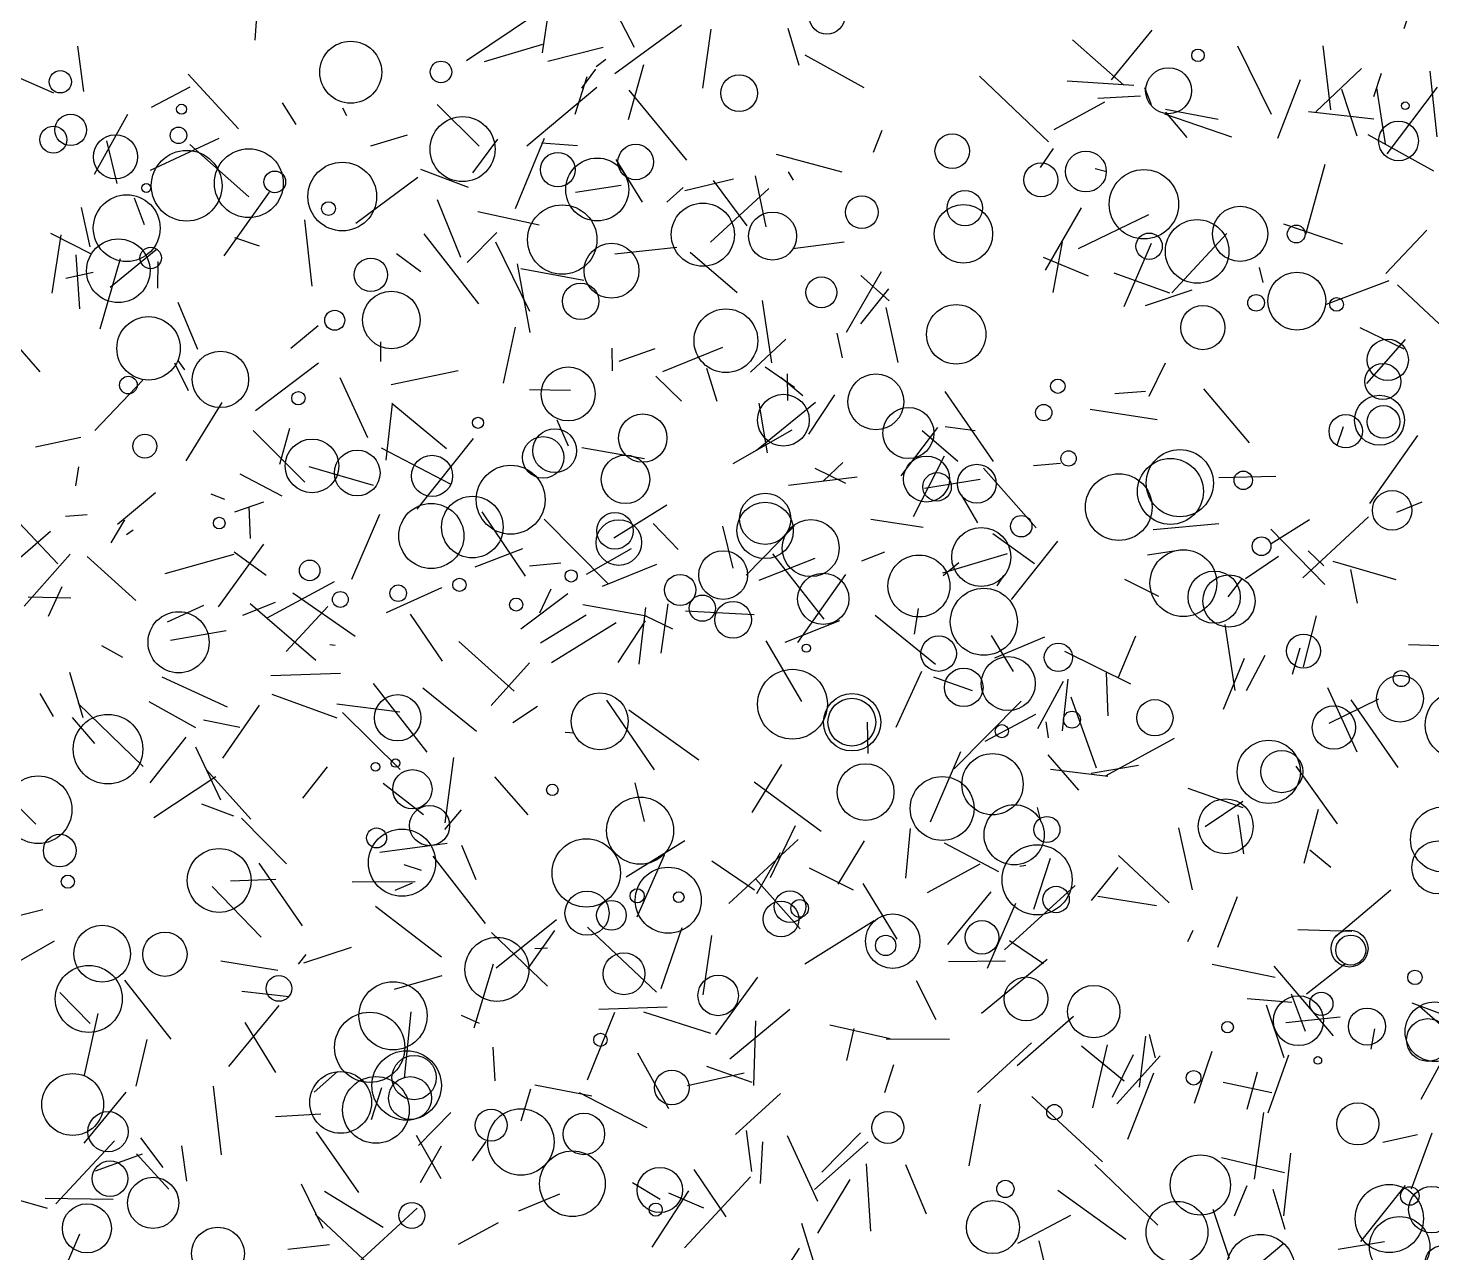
# Model space of a CAD drawing. Header units: millimetres. Extents: x -15 to 2017, y -16 to 2019.
# Drawn here: x 578.4 to 974.7, y 1297.8 to 1643.4 of the extents above; entities that cross this region are included whole.
import ezdxf

# ---------------------------------------------------------------- set-up
doc = ezdxf.new("R2010")
doc.units = ezdxf.units.MM

msp = doc.modelspace()

# ---------------------------------------------------------------- linework, layer by layer
at = {"color": 25}
for p, q in [((966.86, 1643.3), (973.35, 1662.72)), ((867.82, 1568.75), (870.45, 1583.07)), ((946.16, 1406.58), (940.22, 1411.4)), ((684.48, 1407.39), (689.32, 1405.8)), ((709.7, 1379.28), (704.24, 1361.25)), ((878.94, 1338.73), (883.07, 1356.52)), ((665.75, 1348.98), (659.1, 1343.15)), ((592.87, 1303.06), (585.68, 1286.35))]:
    msp.add_line(p, q, dxfattribs=at)
at = {"color": 185}
msp.add_line((643.76, 1659.12), (642.44, 1639.97), dxfattribs=at)
at = {"color": 29}
for p, q in [((749.57, 1637.94), (740.78, 1654.93)), ((951.81, 1453.82), (965.03, 1434.73))]:
    msp.add_line(p, q, dxfattribs=at)
at = {"color": 136}
msp.add_line((721.63, 1647.19), (702.15, 1634.17), dxfattribs=at)
at = {"color": 235}
for p, q in [((723.64, 1636.41), (725.43, 1648.46)), ((695.33, 1464.8), (686.34, 1478.06)), ((948.82, 1364.31), (933.44, 1362.75))]:
    msp.add_line(p, q, dxfattribs=at)
at = {"color": 57}
msp.add_line((762.83, 1644.24), (744.06, 1630.5), dxfattribs=at)
at = {"color": 124}
for p, q in [((771.15, 1643.07), (768.76, 1626.41)), ((969.05, 1368.33), (988.05, 1361.22))]:
    msp.add_line(p, q, dxfattribs=at)
at = {"color": 72}
for p, q in [((796.09, 1632.85), (792.99, 1643.32)), ((587.89, 1485.72), (584.08, 1477.4))]:
    msp.add_line(p, q, dxfattribs=at)
at = {"color": 126}
for p, q in [((895.61, 1642.85), (884.12, 1628.79)), ((686.47, 1365.8), (684.57, 1347.08))]:
    msp.add_line(p, q, dxfattribs=at)
at = {"color": 92}
for p, q in [((592.29, 1638.34), (594, 1625.49)), ((831.43, 1513.61), (847.13, 1516.15)), ((726.98, 1388.77), (719.34, 1377.92)), ((610.1, 1330.31), (616.42, 1321.93))]:
    msp.add_line(p, q, dxfattribs=at)
at = {"color": 73}
for p, q in [((707.27, 1633.98), (723.68, 1638.84)), ((807.41, 1476.19), (792.03, 1470.02)), ((662.82, 1434.92), (655.83, 1426.16))]:
    msp.add_line(p, q, dxfattribs=at)
at = {"color": 196}
for p, q in [((725.14, 1634.08), (740.73, 1637.98)), ((678.58, 1430.36), (690.05, 1421.5))]:
    msp.add_line(p, q, dxfattribs=at)
at = {"color": 232}
for p, q in [((887.73, 1627.26), (873.2, 1640.08)), ((597.09, 1602.2), (606.53, 1619.07)), ((619.73, 1548.94), (623.59, 1541.13))]:
    msp.add_line(p, q, dxfattribs=at)
at = {"color": 167}
for p, q in [((929.44, 1619.04), (919.88, 1638.3)), ((817.03, 1608.36), (819.46, 1614.64)), ((900.67, 1568.56), (884.96, 1574.23))]:
    msp.add_line(p, q, dxfattribs=at)
at = {"color": 203}
for p, q in [((943.91, 1638.35), (946.08, 1620.29)), ((590.81, 1448.89), (597.14, 1441.58))]:
    msp.add_line(p, q, dxfattribs=at)
at = {"color": 45}
for p, q in [((738.72, 1632.56), (741.47, 1634.65)), ((794.26, 1581.17), (808.78, 1583.09)), ((757.13, 1466.99), (759.11, 1480.91))]:
    msp.add_line(p, q, dxfattribs=at)
at = {"color": 145}
for p, q in [((752.11, 1632.99), (747.83, 1617.54)), ((666.56, 1461.33), (646.87, 1460.64))]:
    msp.add_line(p, q, dxfattribs=at)
at = {"color": 159}
for p, q in [((797.65, 1635.89), (814.3, 1626.64)), ((677.56, 1506.11), (669.71, 1487.84))]:
    msp.add_line(p, q, dxfattribs=at)
at = {"color": 144}
for p, q in [((572.33, 1630.97), (585.58, 1625.09)), ((938.67, 1407.8), (942.71, 1423.03))]:
    msp.add_line(p, q, dxfattribs=at)
at = {"color": 137}
for p, q in [((637.77, 1614.95), (623.6, 1630.42)), ((830.62, 1461.89), (823.38, 1446.04)), ((592.53, 1452.82), (610.87, 1435.09)), ((936.26, 1435.18), (947.96, 1418.9))]:
    msp.add_line(p, q, dxfattribs=at)
at = {"color": 161}
for p, q in [((732.82, 1619.11), (736.18, 1629.71)), ((725.03, 1373.06), (709.22, 1388.24))]:
    msp.add_line(p, q, dxfattribs=at)
at = {"color": 220}
for p, q in [((738.59, 1631.82), (734.62, 1626.47)), ((728.82, 1492.39), (719.92, 1491.61)), ((763.65, 1299.27), (782.36, 1319.25))]:
    msp.add_line(p, q, dxfattribs=at)
at = {"color": 38}
for p, q in [((866.43, 1611.33), (846.94, 1629.79)), ((715.96, 1592.45), (724.15, 1612.35)), ((763.33, 1598.45), (758.68, 1594.28))]:
    msp.add_line(p, q, dxfattribs=at)
at = {"color": 47}
for p, q in [((941.91, 1619.81), (954.79, 1631.97)), ((757.54, 1546.48), (774.51, 1553.37)), ((616.12, 1460.32), (634.56, 1451.87))]:
    msp.add_line(p, q, dxfattribs=at)
at = {"color": 67}
for p, q in [((958.32, 1624.14), (960.46, 1630.69)), ((808.41, 1520.84), (802.88, 1515.52)), ((793.05, 1514.41), (812.42, 1516.75)), ((800.49, 1493.74), (784.66, 1487.58)), ((750.29, 1392.62), (758.06, 1410.17)), ((849.24, 1378.13), (857.21, 1396.45)), ((635.02, 1350.42), (649.24, 1367.59)), ((594.29, 1347.97), (598.19, 1365.35)), ((846.4, 1343.06), (861.69, 1357.12))]:
    msp.add_line(p, q, dxfattribs=at)
at = {"color": 247}
for p, q in [((974.12, 1631.28), (976.07, 1612.73)), ((864.23, 1604.02), (867.85, 1609.42)), ((967.13, 1316.86), (954.56, 1301.06))]:
    msp.add_line(p, q, dxfattribs=at)
at = {"color": 186}
msp.add_line((613.22, 1621.1), (624.14, 1626.86), dxfattribs=at)
at = {"color": 100}
for p, q in [((719.17, 1610.14), (738.94, 1626.69)), ((581.82, 1546.41), (566.19, 1564.3)), ((784.29, 1375.62), (772.45, 1359.37)), ((758.78, 1367.19), (739.5, 1366.48)), ((752.09, 1365.79), (771.01, 1359.83))]:
    msp.add_line(p, q, dxfattribs=at)
at = {"color": 233}
for p, q in [((747.94, 1625.91), (764.23, 1606.15)), ((945.19, 1457.3), (953.47, 1439.19))]:
    msp.add_line(p, q, dxfattribs=at)
at = {"color": 105}
msp.add_line((871.77, 1628.49), (890.53, 1627.29), dxfattribs=at)
at = {"color": 114}
for p, q in [((893.55, 1626.65), (895.42, 1621.86)), ((771.75, 1600.41), (781.27, 1587.63)), ((596.75, 1574.46), (589.08, 1572.78)), ((938.42, 1463.13), (942.09, 1477.57))]:
    msp.add_line(p, q, dxfattribs=at)
at = {"color": 217}
for p, q in [((937.48, 1628.8), (931.1, 1612.23)), ((648.09, 1481.3), (638.92, 1477.64))]:
    msp.add_line(p, q, dxfattribs=at)
at = {"color": 115}
for p, q in [((953.64, 1612.9), (949.28, 1626.03)), ((781.1, 1489.06), (794.68, 1502.91)), ((887.9, 1487.88), (897.5, 1483.1)), ((891.83, 1435.33), (878.5, 1433.08))]:
    msp.add_line(p, q, dxfattribs=at)
at = {"color": 166}
for p, q in [((961.56, 1610.75), (959.12, 1626.52)), ((792.96, 1602.86), (794.34, 1600.52))]:
    msp.add_line(p, q, dxfattribs=at)
at = {"color": 170}
for p, q in [((962.05, 1607.91), (976.32, 1626.73)), ((958.5, 1361.06), (957.45, 1355.33))]:
    msp.add_line(p, q, dxfattribs=at)
at = {"color": 51}
msp.add_line((654.07, 1616.17), (650.21, 1622.32), dxfattribs=at)
at = {"color": 180}
for p, q in [((693.84, 1621.82), (705.69, 1610.11)), ((702.3, 1577.3), (710.7, 1585.74)), ((793.42, 1366.49), (776.5, 1352.43)), ((594.2, 1328.82), (606.09, 1343.16))]:
    msp.add_line(p, q, dxfattribs=at)
at = {"color": 230}
msp.add_line((868.06, 1614.74), (882.38, 1622.6), dxfattribs=at)
at = {"color": 113}
msp.add_line((880.43, 1623.66), (892.41, 1624.28), dxfattribs=at)
at = {"color": 87}
for p, q in [((668.37, 1618.61), (667.25, 1620.76)), ((648.36, 1403.17), (635.51, 1402.67)), ((621.65, 1328.04), (623.11, 1318.07))]:
    msp.add_line(p, q, dxfattribs=at)
at = {"color": 121}
msp.add_line((918.26, 1612.64), (899.28, 1619.07), dxfattribs=at)
at = {"color": 70}
msp.add_line((899.46, 1620.55), (914.36, 1617.68), dxfattribs=at)
at = {"color": 122}
for p, q in [((899.47, 1619.63), (905.54, 1612.49)), ((745.24, 1549.4), (755.43, 1552.98))]:
    msp.add_line(p, q, dxfattribs=at)
at = {"color": 59}
for p, q in [((939.87, 1619.83), (958.34, 1617.78)), ((887.78, 1564.8), (895.54, 1582.69)), ((761.87, 1496.3), (754.87, 1503.64)), ((934.94, 1370.92), (938.92, 1360.37))]:
    msp.add_line(p, q, dxfattribs=at)
at = {"color": 18}
for p, q in [((675.19, 1610.16), (685.54, 1613.25)), ((885.16, 1540.3), (893.86, 1541)), ((689.2, 1317.67), (695.13, 1328.05))]:
    msp.add_line(p, q, dxfattribs=at)
at = {"color": 133}
for p, q in [((956.64, 1613.36), (975.19, 1603.13)), ((710.92, 1612.1), (703.86, 1602.54)), ((929.25, 1501.99), (944.47, 1486.44)), ((847.08, 1407.54), (832.22, 1399.44))]:
    msp.add_line(p, q, dxfattribs=at)
at = {"color": 75}
for p, q in [((600.56, 1611.56), (603.4, 1599.53)), ((882.75, 1432.54), (902.02, 1443.04)), ((710.01, 1432.15), (719.48, 1421.39))]:
    msp.add_line(p, q, dxfattribs=at)
at = {"color": 244}
for p, q in [((632.27, 1612.29), (612.86, 1603.19)), ((946.71, 1492.99), (964.47, 1487.77)), ((974.68, 1331.58), (968.82, 1315.82))]:
    msp.add_line(p, q, dxfattribs=at)
at = {"color": 66}
for p, q in [((624.01, 1610.57), (640.73, 1595.81)), ((949.67, 1530.93), (947.9, 1525.63))]:
    msp.add_line(p, q, dxfattribs=at)
at = {"color": 255}
for p, q in [((723.31, 1611.02), (733.5, 1610.25)), ((949.54, 1582.45), (932.88, 1588.06)), ((771.41, 1408.41), (783.47, 1400.26))]:
    msp.add_line(p, q, dxfattribs=at)
at = {"color": 187}
for p, q in [((744.3, 1606.28), (751.78, 1594.24)), ((890.98, 1471.85), (886.17, 1460.13))]:
    msp.add_line(p, q, dxfattribs=at)
at = {"color": 221}
for p, q in [((789.57, 1607.79), (808.13, 1602.83)), ((875.67, 1592.69), (865.56, 1575.05))]:
    msp.add_line(p, q, dxfattribs=at)
at = {"color": 236}
for p, q in [((670.93, 1588.37), (688.44, 1601.37)), ((617.08, 1489.55), (636.59, 1494.98)), ((922.34, 1456.46), (927.67, 1466.47))]:
    msp.add_line(p, q, dxfattribs=at)
at = {"color": 202}
for p, q in [((689.12, 1603.6), (702.64, 1598.53)), ((636.59, 1495.65), (645.59, 1489.07)), ((866.44, 1443.17), (865.79, 1447.61)), ((865.09, 1379.41), (855.4, 1385.86))]:
    msp.add_line(p, q, dxfattribs=at)
at = {"color": 183}
for p, q in [((783.62, 1601.69), (786.64, 1587.36)), ((783.7, 1363.33), (783.22, 1345.08))]:
    msp.add_line(p, q, dxfattribs=at)
at = {"color": 212}
for p, q in [((879.66, 1603.76), (882.55, 1603.05)), ((809.45, 1557.62), (819.31, 1574.75)), ((811.51, 1361.09), (809.4, 1352.12))]:
    msp.add_line(p, q, dxfattribs=at)
at = {"color": 179}
for p, q in [((939.15, 1585.21), (944.55, 1604.98)), ((801.29, 1303.4), (810.47, 1318.57))]:
    msp.add_line(p, q, dxfattribs=at)
at = {"color": 249}
for p, q in [((732.88, 1597.08), (745.82, 1599.05)), ((862.76, 1449.69), (848.48, 1442.13)), ((866.3, 1438.38), (874.97, 1428.41))]:
    msp.add_line(p, q, dxfattribs=at)
at = {"color": 190}
msp.add_line((763.78, 1597.59), (777.51, 1600.85), dxfattribs=at)
at = {"color": 246}
msp.add_line((787.51, 1598.12), (771.07, 1583.03), dxfattribs=at)
at = {"color": 218}
msp.add_line((608.36, 1595.51), (611.16, 1587.94), dxfattribs=at)
at = {"color": 206}
for p, q in [((633.78, 1579.18), (646.52, 1597.06)), ((904.4, 1496.16), (894.4, 1494.64)), ((747.25, 1403.88), (763.76, 1414.18)), ((796.32, 1389.21), (783.88, 1403.23))]:
    msp.add_line(p, q, dxfattribs=at)
at = {"color": 68}
for p, q in [((700.55, 1578.7), (693.99, 1594.97)), ((716.48, 1576.86), (720.04, 1557.49)), ((608.97, 1325.81), (618.16, 1315.84))]:
    msp.add_line(p, q, dxfattribs=at)
at = {"color": 149}
for p, q in [((593.34, 1592.81), (595.85, 1581.66)), ((979.79, 1557.09), (965.02, 1570.93)), ((641.09, 1481.01), (659.57, 1465.01))]:
    msp.add_line(p, q, dxfattribs=at)
at = {"color": 34}
msp.add_line((656.42, 1589.34), (658.5, 1570.61), dxfattribs=at)
at = {"color": 194}
for p, q in [((705.34, 1591.63), (722.69, 1587.86)), ((888.32, 1301.63), (869.08, 1315.38)), ((699.92, 1300.29), (711.17, 1306.36))]:
    msp.add_line(p, q, dxfattribs=at)
at = {"color": 82}
for p, q in [((894.72, 1590.73), (874.82, 1581.11)), ((749.01, 1317.7), (756.85, 1312.93))]:
    msp.add_line(p, q, dxfattribs=at)
at = {"color": 252}
for p, q in [((584.7, 1585.56), (596.16, 1579.75)), ((850.91, 1521.1), (837.3, 1540.9)), ((752.55, 1476.17), (744.85, 1464.37)), ((729.97, 1444.73), (732.59, 1444.59)), ((736.29, 1389.72), (755.76, 1371.4))]:
    msp.add_line(p, q, dxfattribs=at)
at = {"color": 226}
for p, q in [((690.06, 1585.31), (705.55, 1565.58)), ((962.56, 1572.11), (944.88, 1565.37)), ((667.15, 1450.25), (683.47, 1434.21)), ((784.15, 1399.23), (790.76, 1410.78))]:
    msp.add_line(p, q, dxfattribs=at)
at = {"color": 31}
for p, q in [((916.77, 1585.41), (901.26, 1568.74)), ((743.74, 1499.55), (758.68, 1508.87)), ((705.81, 1362.53), (700.72, 1364.8)), ((659.4, 1308.77), (678.97, 1290.44)), ((868.51, 1281.66), (863.86, 1301.25))]:
    msp.add_line(p, q, dxfattribs=at)
at = {"color": 55}
msp.add_line((961.65, 1574.19), (973.22, 1586.41), dxfattribs=at)
at = {"color": 28}
for p, q in [((587.6, 1585.09), (585.05, 1568.6)), ((971.7, 1341.15), (978.46, 1353.59))]:
    msp.add_line(p, q, dxfattribs=at)
at = {"color": 52}
for p, q in [((643.69, 1581.84), (636.72, 1584.24)), ((945.7, 1447.29), (959.67, 1454.15)), ((641.26, 1420.2), (628.76, 1434.14))]:
    msp.add_line(p, q, dxfattribs=at)
at = {"color": 94}
msp.add_line((720.04, 1563.46), (710.47, 1582.96), dxfattribs=at)
at = {"color": 165}
for p, q in [((761.56, 1581.46), (744.01, 1579.62)), ((907.2, 1388.77), (905.66, 1385.54))]:
    msp.add_line(p, q, dxfattribs=at)
at = {"color": 141}
for p, q in [((591.87, 1579.38), (592.9, 1564.17)), ((865.3, 1471.56), (851.23, 1465.64))]:
    msp.add_line(p, q, dxfattribs=at)
at = {"color": 111}
for p, q in [((598.73, 1558.5), (604.48, 1578.43)), ((797.64, 1379.38), (817.23, 1391.59))]:
    msp.add_line(p, q, dxfattribs=at)
at = {"color": 242}
for p, q in [((601.6, 1570.28), (614.5, 1580.91)), ((752.96, 1477.48), (735, 1480.66)), ((696.7, 1413.33), (677.68, 1410.79))]:
    msp.add_line(p, q, dxfattribs=at)
at = {"color": 60}
for p, q in [((615.02, 1577.55), (614.88, 1569.97)), ((610.81, 1544.05), (597.25, 1529.87)), ((582.52, 1394.6), (565.7, 1390.36))]:
    msp.add_line(p, q, dxfattribs=at)
at = {"color": 237}
msp.add_line((689.23, 1574.58), (682.42, 1579.72), dxfattribs=at)
at = {"color": 128}
for p, q in [((765.32, 1580.15), (778.57, 1568.81)), ((906.94, 1569.48), (893.71, 1565.06)), ((934.74, 1325.96), (932.76, 1308.3))]:
    msp.add_line(p, q, dxfattribs=at)
at = {"color": 204}
for p, q in [((877.75, 1573.42), (865.03, 1578.65)), ((698.44, 1437.6), (696.08, 1419.17))]:
    msp.add_line(p, q, dxfattribs=at)
at = {"color": 215}
for p, q in [((735.3, 1572.21), (717.52, 1575.44)), ((786.49, 1547.84), (794.74, 1542.04)), ((829.7, 1479.59), (828.49, 1472.4)), ((681.86, 1372.2), (695.32, 1376.04)), ((695.01, 1318.71), (688.05, 1330.93))]:
    msp.add_line(p, q, dxfattribs=at)
at = {"color": 150}
for p, q in [((813.43, 1573.6), (821.43, 1566.42)), ((707.55, 1390.72), (692.74, 1409.78)), ((928.43, 1337.3), (934.33, 1353.73)), ((790.76, 1342.81), (778.05, 1331.25))]:
    msp.add_line(p, q, dxfattribs=at)
at = {"color": 148}
for p, q in [((925.96, 1575.85), (926.93, 1571.63)), ((642.54, 1535.54), (660.34, 1548.92)), ((952.08, 1388.49), (936.86, 1388.99)), ((766.33, 1321.33), (775.37, 1308.03))]:
    msp.add_line(p, q, dxfattribs=at)
at = {"color": 188}
msp.add_line((821.24, 1569.79), (813.39, 1559.99), dxfattribs=at)
at = {"color": 138}
for p, q in [((626.34, 1552.74), (620.74, 1565.93)), ((809.21, 1514.9), (800.63, 1519.16)), ((914.57, 1503.49), (896.02, 1501.84))]:
    msp.add_line(p, q, dxfattribs=at)
at = {"color": 17}
for p, q in [((785.6, 1566.52), (788.21, 1548.98)), ((956.8, 1505.51), (938.24, 1488.3)), ((861.71, 1341.9), (881.71, 1323.52))]:
    msp.add_line(p, q, dxfattribs=at)
at = {"color": 53}
for p, q in [((823.98, 1549.05), (820.67, 1564.57)), ((664.78, 1487.13), (645.8, 1476.92)), ((927.13, 1337.43), (924.54, 1318.64))]:
    msp.add_line(p, q, dxfattribs=at)
at = {"color": 58}
msp.add_line((652.6, 1553.12), (660.32, 1559.5), dxfattribs=at)
at = {"color": 140}
for p, q in [((715.88, 1559.03), (712.48, 1543.25)), ((921.66, 1465.54), (915.75, 1451.14))]:
    msp.add_line(p, q, dxfattribs=at)
at = {"color": 195}
for p, q in [((966.91, 1552.8), (954.44, 1558.83)), ((832, 1308.73), (826.22, 1322.68))]:
    msp.add_line(p, q, dxfattribs=at)
at = {"color": 132}
msp.add_line((677.83, 1554.87), (677.86, 1549.28), dxfattribs=at)
at = {"color": 151}
msp.add_line((782.31, 1546.3), (792.27, 1555.67), dxfattribs=at)
at = {"color": 6}
for p, q in [((806.74, 1557.29), (808.24, 1550.33)), ((896.92, 1395.71), (880.42, 1398.41))]:
    msp.add_line(p, q, dxfattribs=at)
at = {"color": 209}
msp.add_line((956.29, 1543.13), (967.22, 1555.53), dxfattribs=at)
at = {"color": 108}
msp.add_line((743.14, 1553.05), (743.28, 1546.72), dxfattribs=at)
at = {"color": 98}
for p, q in [((620.67, 1549.57), (622.52, 1546.99)), ((665.04, 1469.19), (663.57, 1469.42)), ((807.11, 1401.86), (814.52, 1414.05))]:
    msp.add_line(p, q, dxfattribs=at)
at = {"color": 184}
msp.add_line((699.81, 1546.71), (680.91, 1542.77), dxfattribs=at)
at = {"color": 175}
for p, q in [((769.95, 1547.47), (772.87, 1538.17)), ((774.42, 1502.86), (777.33, 1491.03)), ((682.02, 1400.14), (686.91, 1402.21))]:
    msp.add_line(p, q, dxfattribs=at)
at = {"color": 160}
for p, q in [((792.9, 1538.34), (792.8, 1545.83)), ((678.04, 1524.97), (697.52, 1514.83)), ((862.47, 1492.22), (850.76, 1500.69)), ((853.75, 1488.97), (851.87, 1486.07)), ((691.05, 1439.11), (675.94, 1458.44)), ((816.28, 1303.96), (815.1, 1322.9))]:
    msp.add_line(p, q, dxfattribs=at)
at = {"color": 251}
for p, q in [((894.9, 1539.5), (899.49, 1548.96)), ((755.56, 1545.15), (762.83, 1538.12)), ((764.53, 1345.09), (780.52, 1348.61))]:
    msp.add_line(p, q, dxfattribs=at)
at = {"color": 214}
for p, q in [((666.4, 1544.78), (674.21, 1527.89)), ((695.05, 1485.43), (679.44, 1478.44)), ((618.55, 1470.73), (634.29, 1473.42)), ((838.05, 1384.83), (850.31, 1399.7))]:
    msp.add_line(p, q, dxfattribs=at)
at = {"color": 5}
for p, q in [((790.93, 1544.87), (797.07, 1539.75)), ((578.39, 1482.9), (590.41, 1482.67)), ((662.1, 1315.21), (678.63, 1305.05)), ((716.97, 1309.71), (728.53, 1314.52)), ((670.48, 1294.06), (688.18, 1310.46))]:
    msp.add_line(p, q, dxfattribs=at)
at = {"color": 21}
for p, q in [((622.98, 1521.27), (633.17, 1537.79)), ((725.99, 1485.05), (722.76, 1478.3)), ((580.61, 1418.74), (563.28, 1436)), ((762.98, 1389.53), (757.03, 1372.35)), ((925.35, 1348.84), (922.41, 1338.23))]:
    msp.add_line(p, q, dxfattribs=at)
at = {"color": 125}
for p, q in [((719.9, 1541.38), (731.54, 1541.23)), ((930.62, 1516.89), (914.55, 1516.48)), ((917.19, 1482.92), (921.06, 1487.9))]:
    msp.add_line(p, q, dxfattribs=at)
at = {"color": 41}
for p, q in [((784.02, 1524.34), (800.69, 1537.84)), ((897.14, 1532.91), (878.2, 1535.75)), ((839.78, 1434.37), (858.72, 1453.49))]:
    msp.add_line(p, q, dxfattribs=at)
at = {"color": 176}
msp.add_line((806.08, 1539.93), (798.74, 1528.85), dxfattribs=at)
at = {"color": 120}
for p, q in [((910.23, 1541.61), (923.13, 1526.38)), ((885.71, 1339.85), (897.97, 1353.46))]:
    msp.add_line(p, q, dxfattribs=at)
at = {"color": 61}
for p, q in [((679.51, 1521.48), (681.29, 1537.36)), ((907.15, 1400.22), (903.25, 1417.75)), ((639.56, 1362.86), (648.25, 1348.74))]:
    msp.add_line(p, q, dxfattribs=at)
at = {"color": 89}
msp.add_line((681.03, 1537.58), (696.53, 1524.78), dxfattribs=at)
at = {"color": 131}
for p, q in [((784.72, 1537.57), (787.02, 1523.51)), ((715.24, 1447.45), (722.2, 1452.03))]:
    msp.add_line(p, q, dxfattribs=at)
at = {"color": 198}
for p, q in [((641.9, 1529.84), (656.47, 1515.31)), ((919.01, 1308.26), (922.5, 1316.83))]:
    msp.add_line(p, q, dxfattribs=at)
at = {"color": 171}
for p, q in [((652.14, 1530.41), (649.37, 1520.31)), ((575.49, 1493.43), (584.74, 1501.45))]:
    msp.add_line(p, q, dxfattribs=at)
at = {"color": 7}
for p, q in [((727.64, 1532.86), (730.86, 1525.5)), ((633.93, 1510.4), (630.09, 1511.89))]:
    msp.add_line(p, q, dxfattribs=at)
at = {"color": 40}
for p, q in [((794.03, 1529.99), (777.36, 1520.49)), ((608.07, 1501.72), (606.13, 1500.41))]:
    msp.add_line(p, q, dxfattribs=at)
at = {"color": 193}
for p, q in [((824.83, 1517.03), (835.26, 1530.73)), ((632.18, 1480.07), (644.94, 1497.75)), ((844.96, 1456.4), (834.05, 1460.24)), ((595.95, 1362.54), (587.36, 1371.31))]:
    msp.add_line(p, q, dxfattribs=at)
at = {"color": 191}
for p, q in [((830.79, 1529.88), (840.84, 1521.24)), ((933.11, 1320.37), (915.25, 1324.6))]:
    msp.add_line(p, q, dxfattribs=at)
at = {"color": 26}
msp.add_line((837.25, 1531.02), (845.71, 1529.81), dxfattribs=at)
at = {"color": 20}
for p, q in [((593.32, 1527.89), (580.51, 1525.15)), ((669.55, 1384.01), (656.15, 1379.52))]:
    msp.add_line(p, q, dxfattribs=at)
at = {"color": 80}
msp.add_line((703.99, 1527.62), (688.15, 1507.69), dxfattribs=at)
at = {"color": 91}
msp.add_line((957.16, 1509.26), (970.74, 1528.48), dxfattribs=at)
at = {"color": 83}
msp.add_line((734.7, 1525.04), (752.4, 1521.97), dxfattribs=at)
at = {"color": 219}
for p, q in [((828.38, 1505.58), (837.14, 1522.73)), ((755.25, 1434.1), (741.73, 1453.8)), ((815.52, 1329.19), (800.42, 1315.7))]:
    msp.add_line(p, q, dxfattribs=at)
at = {"color": 79}
for p, q in [((591.83, 1514.24), (592.74, 1519.56)), ((612.46, 1453.42), (625.63, 1446.03))]:
    msp.add_line(p, q, dxfattribs=at)
at = {"color": 173}
msp.add_line((675.87, 1514.3), (657.73, 1519.63), dxfattribs=at)
at = {"color": 2}
msp.add_line((848.13, 1519.22), (862.94, 1502.42), dxfattribs=at)
at = {"color": 245}
for p, q in [((862.23, 1520), (869.88, 1520.66)), ((717.54, 1335.04), (720.32, 1344.08))]:
    msp.add_line(p, q, dxfattribs=at)
at = {"color": 182}
msp.add_line((638.19, 1517.59), (650.03, 1511.46), dxfattribs=at)
at = {"color": 103}
for p, q in [((614.37, 1512.25), (603.67, 1503.31)), ((951.71, 1490.63), (953.64, 1481.13)), ((919.86, 1421.37), (921.52, 1410.45)), ((651.74, 1298.9), (663.44, 1300.21))]:
    msp.add_line(p, q, dxfattribs=at)
at = {"color": 63}
for p, q in [((841.84, 1511.71), (846.45, 1503.81)), ((907.63, 1340.04), (912.64, 1354.72))]:
    msp.add_line(p, q, dxfattribs=at)
at = {"color": 14}
for p, q in [((586.82, 1492.26), (571.14, 1508.77)), ((750.38, 1354.28), (759.19, 1338.54)), ((822.72, 1350.84), (820.14, 1342.94)), ((764.83, 1315.36), (754.47, 1299.45))]:
    msp.add_line(p, q, dxfattribs=at)
at = {"color": 95}
for p, q in [((595.05, 1506.05), (588.91, 1505.56)), ((804.74, 1362.17), (821.78, 1358.32))]:
    msp.add_line(p, q, dxfattribs=at)
at = {"color": 88}
msp.add_line((644.8, 1509.59), (636.63, 1506.82), dxfattribs=at)
at = {"color": 241}
for p, q in [((640.72, 1508.3), (641.12, 1499.35)), ((864.4, 1419.34), (863.39, 1423.49))]:
    msp.add_line(p, q, dxfattribs=at)
at = {"color": 164}
for p, q in [((718.84, 1488.73), (706.59, 1506.92)), ((813.4, 1331.68), (802.5, 1320.55))]:
    msp.add_line(p, q, dxfattribs=at)
at = {"color": 23}
for p, q in [((964.77, 1506.79), (971.99, 1509.69)), ((719.96, 1464.3), (709.07, 1452.27)), ((795.79, 1414.44), (776.21, 1396.39))]:
    msp.add_line(p, q, dxfattribs=at)
at = {"color": 208}
msp.add_line((601.88, 1498.13), (605.67, 1504.67), dxfattribs=at)
at = {"color": 174}
msp.add_line((724.06, 1504.84), (742.06, 1486.73), dxfattribs=at)
at = {"color": 238}
msp.add_line((816.28, 1504.81), (831.09, 1502.54), dxfattribs=at)
at = {"color": 50}
msp.add_line((929.36, 1498), (940.11, 1504.76), dxfattribs=at)
at = {"color": 37}
msp.add_line((869, 1498.62), (855.88, 1482.14), dxfattribs=at)
at = {"color": 139}
for p, q in [((590.22, 1494.96), (577.25, 1480.25)), ((678.11, 1344.37), (675.28, 1335.39))]:
    msp.add_line(p, q, dxfattribs=at)
at = {"color": 13}
for p, q in [((608.82, 1481.89), (595.1, 1494.33)), ((917.59, 1296.21), (912.91, 1310.04))]:
    msp.add_line(p, q, dxfattribs=at)
at = {"color": 86}
for p, q in [((717.99, 1496.51), (704.51, 1491.34)), ((919.69, 1398.24), (914.15, 1383.97))]:
    msp.add_line(p, q, dxfattribs=at)
at = {"color": 211}
for p, q in [((736.02, 1489.36), (748.69, 1496.58)), ((915.73, 1345.96), (929.49, 1343.03))]:
    msp.add_line(p, q, dxfattribs=at)
at = {"color": 101}
for p, q in [((803.12, 1476.65), (788.65, 1495.09)), ((854.08, 1383.31), (873.99, 1401.47)), ((721.4, 1345.22), (737.55, 1342.09))]:
    msp.add_line(p, q, dxfattribs=at)
at = {"color": 118}
for p, q in [((820.2, 1495.57), (813.67, 1492.98)), ((834.71, 1363.61), (829.21, 1374.57))]:
    msp.add_line(p, q, dxfattribs=at)
at = {"color": 243}
for p, q in [((854.81, 1495.06), (836.55, 1489.57)), ((605.15, 1465.78), (599.16, 1469.06)), ((802.27, 1416.74), (783.37, 1430.66))]:
    msp.add_line(p, q, dxfattribs=at)
at = {"color": 102}
for p, q in [((931.35, 1494.34), (922.07, 1487.99)), ((730.75, 1483.74), (717.48, 1473.76)), ((854.28, 1380.16), (838.21, 1379.97)), ((602.76, 1329.43), (586.17, 1311.67)), ((602.41, 1312.9), (583.23, 1313.14))]:
    msp.add_line(p, q, dxfattribs=at)
at = {"color": 234}
msp.add_line((944.19, 1491.64), (939.76, 1495.91), dxfattribs=at)
at = {"color": 142}
for p, q in [((740.59, 1485.93), (755.93, 1492.1)), ((769.91, 1350.53), (782.67, 1345.99)), ((610.62, 1325.64), (597.32, 1320.9))]:
    msp.add_line(p, q, dxfattribs=at)
at = {"color": 4}
msp.add_line((841.16, 1492.54), (836.68, 1488.83), dxfattribs=at)
at = {"color": 127}
msp.add_line((795.66, 1470.04), (809.28, 1489.24), dxfattribs=at)
at = {"color": 152}
msp.add_line((670.73, 1471.77), (653.15, 1483.99), dxfattribs=at)
at = {"color": 16}
msp.add_line((617.7, 1475.83), (627.99, 1480.62), dxfattribs=at)
at = {"color": 254}
msp.add_line((663.03, 1480.16), (651.24, 1467.53), dxfattribs=at)
at = {"color": 24}
for p, q in [((750.92, 1463.97), (752.8, 1479.9)), ((922.56, 1369.58), (935.19, 1368.53))]:
    msp.add_line(p, q, dxfattribs=at)
at = {"color": 10}
for p, q in [((763.97, 1478.97), (783.39, 1477.94)), ((633.32, 1437.43), (643.7, 1452.33)), ((721.41, 1383.68), (725.04, 1383.88))]:
    msp.add_line(p, q, dxfattribs=at)
at = {"color": 19}
msp.add_line((735.91, 1477.73), (723.03, 1469.86), dxfattribs=at)
at = {"color": 96}
for p, q in [((744.41, 1475.62), (726.16, 1464.3)), ((791.05, 1435.64), (782.66, 1422.1))]:
    msp.add_line(p, q, dxfattribs=at)
at = {"color": 49}
for p, q in [((760.39, 1473.84), (752.82, 1477.44)), ((769, 1370.6), (771.39, 1387.35))]:
    msp.add_line(p, q, dxfattribs=at)
at = {"color": 129}
for p, q in [((817.54, 1477.77), (834.56, 1463.91)), ((704.93, 1444.92), (689.82, 1457.16))]:
    msp.add_line(p, q, dxfattribs=at)
at = {"color": 168}
for p, q in [((919.13, 1456.46), (916.32, 1475.13)), ((700.61, 1422.8), (695.98, 1417.24))]:
    msp.add_line(p, q, dxfattribs=at)
at = {"color": 85}
for p, q in [((796.83, 1453.38), (786.71, 1470.48)), ((935.38, 1461.1), (937.52, 1468.49)), ((826.17, 1403.55), (827.53, 1417.59))]:
    msp.add_line(p, q, dxfattribs=at)
at = {"color": 224}
for p, q in [((850.31, 1471.98), (856.46, 1461.88)), ((858.41, 1406.95), (860.09, 1407.24))]:
    msp.add_line(p, q, dxfattribs=at)
at = {"color": 248}
msp.add_line((715.63, 1456.31), (700, 1470.32), dxfattribs=at)
at = {"color": 207}
for p, q in [((870.97, 1467.59), (889.59, 1458.39)), ((627.89, 1448.19), (638.19, 1446.19)), ((878.64, 1397.26), (886.15, 1406.54))]:
    msp.add_line(p, q, dxfattribs=at)
at = {"color": 197}
for p, q in [((968.13, 1469.43), (987.96, 1468.88)), ((833.17, 1419.47), (841.69, 1439.25)), ((627.3, 1424.53), (636.38, 1421.1)), ((643.51, 1407.74), (655.72, 1390.11))]:
    msp.add_line(p, q, dxfattribs=at)
at = {"color": 84}
for p, q in [((590.03, 1461.67), (593.88, 1448.92)), ((794.98, 1418.28), (787.92, 1403.6)), ((811.38, 1400.12), (799, 1406.41))]:
    msp.add_line(p, q, dxfattribs=at)
at = {"color": 172}
for p, q in [((863.46, 1445.76), (870.67, 1459.11)), ((767.77, 1436.81), (747.99, 1450.96)), ((688.61, 1328.12), (697.7, 1337.45))]:
    msp.add_line(p, q, dxfattribs=at)
at = {"color": 240}
for p, q in [((870.39, 1445.07), (872.02, 1459.68)), ((847.56, 1365.48), (866.1, 1380.65))]:
    msp.add_line(p, q, dxfattribs=at)
at = {"color": 3}
for p, q in [((882.73, 1461.5), (883.23, 1449.35)), ((625.62, 1440.6), (632.66, 1425.68))]:
    msp.add_line(p, q, dxfattribs=at)
at = {"color": 228}
for p, q in [((581.66, 1455.66), (585.51, 1449.18)), ((710.22, 1346.39), (709.72, 1355.85))]:
    msp.add_line(p, q, dxfattribs=at)
at = {"color": 250}
for p, q in [((665.63, 1448.68), (647.32, 1455.39)), ((857.61, 1350.71), (873.55, 1364.64))]:
    msp.add_line(p, q, dxfattribs=at)
at = {"color": 192}
msp.add_line((880.03, 1434.6), (872.83, 1454.57), dxfattribs=at)
at = {"color": 104}
for p, q in [((683.34, 1450.35), (665.56, 1452.65)), ((752.4, 1419.55), (749.78, 1430.43)), ((785.72, 1329.18), (785.09, 1317.4))]:
    msp.add_line(p, q, dxfattribs=at)
at = {"color": 147}
for p, q in [((815.28, 1447.58), (815.41, 1438.72)), ((946.96, 1359.1), (930.13, 1378.76))]:
    msp.add_line(p, q, dxfattribs=at)
at = {"color": 64}
msp.add_line((622.93, 1443.35), (612.72, 1430.4), dxfattribs=at)
at = {"color": 65}
msp.add_line((613.86, 1420.64), (631.38, 1432.21), dxfattribs=at)
at = {"color": 69}
msp.add_line((883.23, 1432.23), (867.05, 1434.25), dxfattribs=at)
at = {"color": 36}
msp.add_line((905.77, 1428.95), (921.34, 1423.44), dxfattribs=at)
at = {"color": 116}
msp.add_line((910.7, 1418.14), (921.32, 1425.3), dxfattribs=at)
at = {"color": 123}
for p, q in [((651.32, 1407.61), (638.64, 1420.49)), ((644.23, 1386.93), (630.39, 1401.17)), ((659.73, 1331.99), (671.63, 1314.87))]:
    msp.add_line(p, q, dxfattribs=at)
at = {"color": 201}
for p, q in [((704.92, 1403.05), (700.84, 1412.72)), ((947.36, 1386.99), (963.14, 1400.25)), ((660.99, 1337), (648.26, 1336.25))]:
    msp.add_line(p, q, dxfattribs=at)
at = {"color": 163}
for p, q in [((852.45, 1405.31), (837.14, 1413.43)), ((630.61, 1344.83), (632.93, 1325.49))]:
    msp.add_line(p, q, dxfattribs=at)
at = {"color": 43}
for p, q in [((866.91, 1409.05), (862.26, 1394.74)), ((930.4, 1375.55), (912.67, 1379.15))]:
    msp.add_line(p, q, dxfattribs=at)
at = {"color": 97}
msp.add_line((886.23, 1409.92), (900.5, 1396.54), dxfattribs=at)
at = {"color": 112}
for p, q in [((669.88, 1402.55), (687.68, 1402.57)), ((982.21, 1357.7), (971.23, 1367.38))]:
    msp.add_line(p, q, dxfattribs=at)
at = {"color": 199}
for p, q in [((823.73, 1386.35), (814.11, 1402.01)), ((950.1, 1379.25), (939.32, 1370.79))]:
    msp.add_line(p, q, dxfattribs=at)
at = {"color": 9}
for p, q in [((695.12, 1381.25), (676.47, 1395.57)), ((844.04, 1322.4), (847.22, 1339.79))]:
    msp.add_line(p, q, dxfattribs=at)
at = {"color": 158}
for p, q in [((710.56, 1378.22), (727.55, 1391.92)), ((611.89, 1357.99), (608.79, 1344.88))]:
    msp.add_line(p, q, dxfattribs=at)
at = {"color": 90}
msp.add_line((585.7, 1385.75), (570.88, 1377.17), dxfattribs=at)
at = {"color": 130}
msp.add_line((632.83, 1380.24), (648.9, 1377.58), dxfattribs=at)
at = {"color": 1}
msp.add_line((654.75, 1379.28), (656.91, 1381.99), dxfattribs=at)
at = {"color": 22}
msp.add_line((618.75, 1358.09), (605.7, 1374.75), dxfattribs=at)
at = {"color": 181}
msp.add_line((638.68, 1371.65), (652.08, 1370.17), dxfattribs=at)
at = {"color": 78}
for p, q in [((932.95, 1352.89), (928.02, 1367.72)), ((753.14, 1333.07), (734.01, 1342.97))]:
    msp.add_line(p, q, dxfattribs=at)
at = {"color": 227}
msp.add_line((736.29, 1346.61), (744.02, 1365.74), dxfattribs=at)
at = {"color": 223}
msp.add_line((896.7, 1352.81), (894.96, 1359.44), dxfattribs=at)
at = {"color": 35}
msp.add_line((820.62, 1358.24), (838.54, 1358.08), dxfattribs=at)
at = {"color": 77}
msp.add_line((887.84, 1346.29), (875.77, 1356.17), dxfattribs=at)
at = {"color": 189}
for p, q in [((892.11, 1344.56), (893.93, 1358.92)), ((796.07, 1299.12), (786.05, 1283.66))]:
    msp.add_line(p, q, dxfattribs=at)
at = {"color": 110}
msp.add_line((890.34, 1353.71), (884.46, 1341.63), dxfattribs=at)
at = {"color": 106}
msp.add_line((896.12, 1348.54), (888.76, 1329.79), dxfattribs=at)
at = {"color": 216}
msp.add_line((782.75, 1320.81), (781.18, 1332.32), dxfattribs=at)
at = {"color": 8}
msp.add_line((703.8, 1323.75), (707.68, 1329.22), dxfattribs=at)
at = {"color": 15}
msp.add_line((801.29, 1312.35), (792.75, 1330.89), dxfattribs=at)
at = {"color": 143}
msp.add_line((960.82, 1329.03), (970.64, 1331.18), dxfattribs=at)
at = {"color": 200}
msp.add_line((897.3, 1305.6), (879.55, 1322.79), dxfattribs=at)
at = {"color": 81}
msp.add_line((583.86, 1310.32), (563.87, 1316.02), dxfattribs=at)
at = {"color": 153}
msp.add_line((655.49, 1317.28), (661.58, 1304.77), dxfattribs=at)
at = {"color": 107}
msp.add_line((769.15, 1310.47), (759.31, 1314.67), dxfattribs=at)
at = {"color": 27}
msp.add_line((933.27, 1304.46), (929.87, 1315.69), dxfattribs=at)
at = {"color": 71}
msp.add_line((857.84, 1300.57), (872.76, 1308.45), dxfattribs=at)
at = {"color": 42}
msp.add_line((803, 1286.26), (796.79, 1306.07), dxfattribs=at)
at = {"color": 44}
msp.add_line((932.94, 1300.47), (913.65, 1284.37), dxfattribs=at)
at = {"color": 213}
msp.add_line((961.28, 1300.98), (948.26, 1298.81), dxfattribs=at)
at = {"color": 203}
for centre, radius in [((803.91, 1646.74), 5.05), ((926.34, 1293.46), 9.59)]:
    msp.add_circle(centre, radius, dxfattribs=at)
at = {"color": 250}
for centre, radius in [((669.47, 1630.95), 8.74), ((730.86, 1540.16), 7.62), ((671.3, 1517.87), 6.44), ((820.49, 1384.58), 2.87)]:
    msp.add_circle(centre, radius, dxfattribs=at)
at = {"color": 131}
msp.add_circle((908.64, 1635.69), 1.76, dxfattribs=at)
at = {"color": 247}
msp.add_circle((694.95, 1631.03), 3.04, dxfattribs=at)
at = {"color": 82}
for centre, radius in [((587.48, 1628.24), 3.15), ((600.93, 1439.94), 9.82), ((973.59, 1357.89), 6.03)]:
    msp.add_circle(centre, radius, dxfattribs=at)
at = {"color": 248}
msp.add_circle((779.12, 1625.04), 5.17, dxfattribs=at)
at = {"color": 115}
for centre, radius in [((900.36, 1625.74), 6.49), ((788.56, 1584.71), 6.78), ((760.12, 1344.46), 4.9)]:
    msp.add_circle(centre, radius, dxfattribs=at)
at = {"color": 135}
msp.add_circle((621.71, 1620.5), 1.42, dxfattribs=at)
at = {"color": 73}
msp.add_circle((967.17, 1621.5), 1.07, dxfattribs=at)
at = {"color": 97}
msp.add_circle((590.41, 1614.68), 4.45, dxfattribs=at)
at = {"color": 215}
msp.add_circle((701.04, 1609.24), 9.17, dxfattribs=at)
at = {"color": 26}
for centre, radius in [((965.26, 1611.55), 5.61), ((663.19, 1592.46), 1.95), ((768.87, 1585.12), 8.91)]:
    msp.add_circle(centre, radius, dxfattribs=at)
at = {"color": 94}
for centre, radius in [((585.53, 1611.93), 3.81), ((727.94, 1603.45), 4.88)]:
    msp.add_circle(centre, radius, dxfattribs=at)
at = {"color": 8}
for centre, radius in [((603.04, 1607.07), 6.22), ((682.72, 1448.79), 6.54)]:
    msp.add_circle(centre, radius, dxfattribs=at)
at = {"color": 12}
for centre, radius in [((620.84, 1613.13), 2.33), ((749.92, 1605.63), 5.01)]:
    msp.add_circle(centre, radius, dxfattribs=at)
at = {"color": 171}
for centre, radius in [((839.28, 1608.68), 4.87), ((894.87, 1581.85), 3.72)]:
    msp.add_circle(centre, radius, dxfattribs=at)
at = {"color": 28}
msp.add_circle((640.7, 1599.63), 9.71, dxfattribs=at)
at = {"color": 119}
msp.add_circle((623.15, 1598.92), 9.98, dxfattribs=at)
at = {"color": 7}
for centre, radius in [((667.08, 1595.88), 9.69), ((683.94, 1407.92), 9.48)]:
    msp.add_circle(centre, radius, dxfattribs=at)
at = {"color": 201}
for centre, radius in [((739.06, 1597.86), 8.88), ((909.33, 1316.98), 8.49)]:
    msp.add_circle(centre, radius, dxfattribs=at)
at = {"color": 99}
for centre, radius in [((864.33, 1600.56), 4.8), ((904.53, 1486.78), 9.42), ((965.59, 1299.53), 8.53)]:
    msp.add_circle(centre, radius, dxfattribs=at)
at = {"color": 205}
for centre, radius in [((877.01, 1602.92), 5.76), ((840.4, 1556.99), 8.38), ((751.15, 1416.95), 9.46)]:
    msp.add_circle(centre, radius, dxfattribs=at)
at = {"color": 77}
for centre, radius in [((648.02, 1600), 3.07), ((739.77, 1447.81), 8.03), ((968.47, 1313.88), 2.62)]:
    msp.add_circle(centre, radius, dxfattribs=at)
at = {"color": 209}
for centre, radius in [((893.39, 1593.7), 9.79), ((858.77, 1502.86), 3.02)]:
    msp.add_circle(centre, radius, dxfattribs=at)
at = {"color": 219}
for centre, radius in [((611.76, 1598.28), 1.23), ((936.39, 1585.29), 2.51)]:
    msp.add_circle(centre, radius, dxfattribs=at)
at = {"color": 167}
for centre, radius in [((842.86, 1592.61), 5), ((832.03, 1516.15), 6.5)]:
    msp.add_circle(centre, radius, dxfattribs=at)
at = {"color": 239}
for centre, radius in [((606.23, 1586.95), 9.43), ((869.09, 1542.35), 2.03), ((802.88, 1482.36), 7.24)]:
    msp.add_circle(centre, radius, dxfattribs=at)
at = {"color": 87}
for centre, radius in [((729.19, 1583.71), 9.79), ((632.68, 1544.28), 7.96)]:
    msp.add_circle(centre, radius, dxfattribs=at)
at = {"color": 113}
msp.add_circle((813.75, 1591.46), 4.62, dxfattribs=at)
at = {"color": 105}
msp.add_circle((842.45, 1585.34), 8.24, dxfattribs=at)
at = {"color": 29}
for centre, radius in [((908.42, 1580.4), 8.98), ((835, 1513.97), 4.02), ((860.13, 1369.48), 6.18)]:
    msp.add_circle(centre, radius, dxfattribs=at)
at = {"color": 43}
msp.add_circle((920.54, 1585.34), 7.79, dxfattribs=at)
at = {"color": 46}
for centre, radius in [((603.85, 1574.92), 8.97), ((774.61, 1489.06), 6.88)]:
    msp.add_circle(centre, radius, dxfattribs=at)
at = {"color": 96}
for centre, radius in [((612.99, 1578.54), 3.04), ((786.47, 1504.93), 7.23)]:
    msp.add_circle(centre, radius, dxfattribs=at)
at = {"color": 155}
for centre, radius in [((743.08, 1574.93), 7.74), ((868.11, 1337.53), 2.16)]:
    msp.add_circle(centre, radius, dxfattribs=at)
at = {"color": 136}
msp.add_circle((675.16, 1573.79), 4.73, dxfattribs=at)
at = {"color": 5}
msp.add_circle((936.59, 1566.38), 8.17, dxfattribs=at)
at = {"color": 117}
for centre, radius in [((734.38, 1566.31), 5.16), ((798.11, 1468.43), 1.15), ((863.23, 1403.08), 9.89)]:
    msp.add_circle(centre, radius, dxfattribs=at)
at = {"color": 225}
for centre, radius in [((802.34, 1568.82), 4.36), ((854.28, 1315.87), 2.44), ((902.74, 1303.65), 8.71)]:
    msp.add_circle(centre, radius, dxfattribs=at)
at = {"color": 243}
msp.add_circle((680.95, 1561.05), 8.12, dxfattribs=at)
at = {"color": 63}
msp.add_circle((925.05, 1565.87), 2.34, dxfattribs=at)
at = {"color": 187}
for centre, radius in [((947.79, 1565.43), 1.93), ((681.42, 1364.72), 9.62)]:
    msp.add_circle(centre, radius, dxfattribs=at)
at = {"color": 121}
msp.add_circle((612.38, 1553.04), 8.94, dxfattribs=at)
at = {"color": 182}
msp.add_circle((664.95, 1560.95), 2.83, dxfattribs=at)
at = {"color": 89}
for centre, radius in [((775.38, 1555.18), 9), ((750.33, 1398.55), 2.01), ((710.73, 1377.82), 9.03)]:
    msp.add_circle(centre, radius, dxfattribs=at)
at = {"color": 241}
msp.add_circle((910.03, 1558.9), 6.25, dxfattribs=at)
at = {"color": 125}
msp.add_circle((962.24, 1549.79), 5.82, dxfattribs=at)
at = {"color": 251}
msp.add_circle((817.73, 1537.94), 7.89, dxfattribs=at)
at = {"color": 254}
for centre, radius in [((960.82, 1543.7), 5.09), ((601.51, 1318.76), 5.04)]:
    msp.add_circle(centre, radius, dxfattribs=at)
at = {"color": 13}
for centre, radius in [((606.69, 1542.69), 2.5), ((705.4, 1532.03), 1.57)]:
    msp.add_circle(centre, radius, dxfattribs=at)
at = {"color": 252}
for centre, radius in [((654.68, 1538.96), 1.88), ((676.42, 1434.96), 1.22), ((617.02, 1382.07), 6.24)]:
    msp.add_circle(centre, radius, dxfattribs=at)
at = {"color": 204}
for centre, radius in [((791.63, 1532.77), 7.3), ((847.66, 1386.84), 4.73)]:
    msp.add_circle(centre, radius, dxfattribs=at)
at = {"color": 150}
for centre, radius in [((959.91, 1532.74), 7.05), ((759.11, 1397.33), 9.32), ((962.67, 1307.5), 9.62)]:
    msp.add_circle(centre, radius, dxfattribs=at)
at = {"color": 206}
for centre, radius in [((751.92, 1527.72), 6.83), ((676.59, 1338.15), 9.41)]:
    msp.add_circle(centre, radius, dxfattribs=at)
at = {"color": 112}
msp.add_circle((826.92, 1529.15), 7.21, dxfattribs=at)
at = {"color": 212}
msp.add_circle((865.12, 1534.91), 2.3, dxfattribs=at)
at = {"color": 152}
msp.add_circle((950.36, 1529.66), 4.71, dxfattribs=at)
at = {"color": 154}
msp.add_circle((961.01, 1532.28), 4.6, dxfattribs=at)
at = {"color": 93}
for centre, radius in [((727.07, 1524.14), 6.18), ((620.87, 1470.1), 8.63)]:
    msp.add_circle(centre, radius, dxfattribs=at)
at = {"color": 106}
msp.add_circle((611.34, 1525.43), 3.36, dxfattribs=at)
at = {"color": 220}
msp.add_circle((658.54, 1519.86), 7.57, dxfattribs=at)
at = {"color": 57}
for centre, radius in [((723.8, 1522.26), 5.86), ((735.3, 1331.38), 5.85)]:
    msp.add_circle(centre, radius, dxfattribs=at)
at = {"color": 108}
msp.add_circle((692.42, 1517.05), 5.82, dxfattribs=at)
at = {"color": 81}
msp.add_circle((747.04, 1516.07), 6.84, dxfattribs=at)
at = {"color": 39}
msp.add_circle((872.13, 1521.96), 2.16, dxfattribs=at)
at = {"color": 128}
msp.add_circle((900.88, 1512.66), 9.3, dxfattribs=at)
at = {"color": 185}
msp.add_circle((903.52, 1515), 9.48, dxfattribs=at)
at = {"color": 58}
for centre, radius in [((714.62, 1510.32), 9.72), ((975.54, 1360.21), 8.42)]:
    msp.add_circle(centre, radius, dxfattribs=at)
at = {"color": 210}
for centre, radius in [((846.22, 1514.84), 5.48), ((868.61, 1397.53), 3.72)]:
    msp.add_circle(centre, radius, dxfattribs=at)
at = {"color": 138}
msp.add_circle((921.43, 1515.8), 2.6, dxfattribs=at)
at = {"color": 2}
msp.add_circle((886.3, 1508.24), 9.41, dxfattribs=at)
at = {"color": 42}
msp.add_circle((703.81, 1502.61), 8.69, dxfattribs=at)
at = {"color": 156}
msp.add_circle((963.47, 1507.33), 5.57, dxfattribs=at)
at = {"color": 176}
msp.add_circle((692.22, 1500.09), 9.18, dxfattribs=at)
at = {"color": 174}
for centre, radius in [((744.07, 1501.55), 5.16), ((632.32, 1402.9), 9)]:
    msp.add_circle(centre, radius, dxfattribs=at)
at = {"color": 222}
for centre, radius in [((786.46, 1501.66), 7.96), ((716.17, 1480.74), 1.84)]:
    msp.add_circle(centre, radius, dxfattribs=at)
at = {"color": 118}
for centre, radius in [((632.35, 1503.73), 1.65), ((796.22, 1395.01), 2.48)]:
    msp.add_circle(centre, radius, dxfattribs=at)
at = {"color": 195}
for centre, radius in [((745.16, 1498.25), 6.44), ((836.43, 1423.21), 9.02)]:
    msp.add_circle(centre, radius, dxfattribs=at)
at = {"color": 88}
msp.add_circle((799.34, 1496.68), 8.04, dxfattribs=at)
at = {"color": 160}
msp.add_circle((847.47, 1494.16), 8.34, dxfattribs=at)
at = {"color": 200}
msp.add_circle((926.6, 1497.2), 2.64, dxfattribs=at)
at = {"color": 139}
for centre, radius in [((829.88, 1485.98), 8.74), ((595.53, 1369.48), 9.46)]:
    msp.add_circle(centre, radius, dxfattribs=at)
at = {"color": 51}
msp.add_circle((657.88, 1490.38), 2.91, dxfattribs=at)
at = {"color": 20}
msp.add_circle((731.69, 1488.82), 1.71, dxfattribs=at)
at = {"color": 61}
msp.add_circle((913.24, 1482.84), 7.37, dxfattribs=at)
at = {"color": 232}
msp.add_circle((682.87, 1483.94), 2.33, dxfattribs=at)
at = {"color": 141}
msp.add_circle((700.16, 1486.31), 1.88, dxfattribs=at)
at = {"color": 234}
msp.add_circle((762.46, 1484.86), 4.4, dxfattribs=at)
at = {"color": 116}
for centre, radius in [((917.4, 1481.74), 7.37), ((686.72, 1308.38), 3.68), ((850.76, 1305.11), 7.49)]:
    msp.add_circle(centre, radius, dxfattribs=at)
at = {"color": 25}
for centre, radius in [((666.53, 1482.19), 2.23), ((977.46, 1295.09), 4.7)]:
    msp.add_circle(centre, radius, dxfattribs=at)
at = {"color": 34}
for centre, radius in [((768.73, 1479.73), 3.71), ((850.65, 1430.05), 8.65)]:
    msp.add_circle(centre, radius, dxfattribs=at)
at = {"color": 53}
for centre, radius in [((848.2, 1475.88), 9.46), ((942.49, 1352.12), 1.08)]:
    msp.add_circle(centre, radius, dxfattribs=at)
at = {"color": 123}
for centre, radius in [((777.4, 1476.44), 5.18), ((853.28, 1445.03), 1.86), ((676.78, 1414.91), 2.82)]:
    msp.add_circle(centre, radius, dxfattribs=at)
at = {"color": 100}
for centre, radius in [((835.45, 1466.9), 5), ((896.51, 1448.82), 5.1)]:
    msp.add_circle(centre, radius, dxfattribs=at)
at = {"color": 246}
msp.add_circle((938.46, 1467.63), 4.79, dxfattribs=at)
at = {"color": 227}
msp.add_circle((869.25, 1465.85), 3.99, dxfattribs=at)
at = {"color": 153}
msp.add_circle((794.18, 1452.63), 9.85, dxfattribs=at)
at = {"color": 83}
msp.add_circle((842.53, 1457.39), 5.44, dxfattribs=at)
at = {"color": 15}
for centre, radius in [((855.1, 1458.45), 7.62), ((600.95, 1332.01), 5.68)]:
    msp.add_circle(centre, radius, dxfattribs=at)
at = {"color": 233}
msp.add_circle((965.7, 1454.2), 6.61, dxfattribs=at)
at = {"color": 179}
for centre, radius in [((966.05, 1459.85), 2.27), ((810.94, 1447.56), 6.74)]:
    msp.add_circle(centre, radius, dxfattribs=at)
at = {"color": 60}
for centre, radius in [((811.01, 1447.53), 8.09), ((947.03, 1446.06), 6.1), ((686.21, 1341.49), 6.05)]:
    msp.add_circle(centre, radius, dxfattribs=at)
at = {"color": 85}
for centre, radius in [((982.38, 1446.79), 9.58), ((666.62, 1340.27), 8.72)]:
    msp.add_circle(centre, radius, dxfattribs=at)
at = {"color": 143}
msp.add_circle((873.1, 1448.27), 2.39, dxfattribs=at)
at = {"color": 109}
for centre, radius in [((928.64, 1433.55), 8.92), ((589.59, 1402.56), 1.85)]:
    msp.add_circle(centre, radius, dxfattribs=at)
at = {"color": 80}
for centre, radius in [((932.3, 1433.61), 5.94), ((762.06, 1398.18), 1.5)]:
    msp.add_circle(centre, radius, dxfattribs=at)
at = {"color": 223}
for centre, radius in [((682.13, 1436.03), 1.21), ((976.53, 1406.58), 7.5)]:
    msp.add_circle(centre, radius, dxfattribs=at)
at = {"color": 102}
msp.add_circle((814.83, 1427.85), 7.99, dxfattribs=at)
at = {"color": 54}
msp.add_circle((581.23, 1422.84), 9.54, dxfattribs=at)
at = {"color": 45}
msp.add_circle((686.88, 1428.63), 5.54, dxfattribs=at)
at = {"color": 151}
for centre, radius in [((726.38, 1428.45), 1.61), ((709.12, 1333.83), 4.51)]:
    msp.add_circle(centre, radius, dxfattribs=at)
at = {"color": 101}
for centre, radius in [((691.73, 1418.37), 5.66), ((821.09, 1333.18), 4.5)]:
    msp.add_circle(centre, radius, dxfattribs=at)
at = {"color": 214}
msp.add_circle((856.74, 1415.78), 8.49, dxfattribs=at)
at = {"color": 194}
for centre, radius in [((916.48, 1418.17), 7.77), ((674.82, 1355.8), 9.91)]:
    msp.add_circle(centre, radius, dxfattribs=at)
at = {"color": 148}
msp.add_circle((977.85, 1414.47), 9.19, dxfattribs=at)
at = {"color": 134}
msp.add_circle((866.02, 1417.3), 3.67, dxfattribs=at)
at = {"color": 207}
for centre, radius in [((587.31, 1411.31), 4.61), ((937.01, 1363.33), 7.04), ((685.25, 1345.05), 9.8)]:
    msp.add_circle(centre, radius, dxfattribs=at)
at = {"color": 197}
msp.add_circle((735.95, 1405.04), 9.64, dxfattribs=at)
at = {"color": 230}
msp.add_circle((736.18, 1393.68), 6.23, dxfattribs=at)
at = {"color": 173}
msp.add_circle((793.47, 1395.52), 4.46, dxfattribs=at)
at = {"color": 146}
msp.add_circle((743.06, 1393.06), 4.2, dxfattribs=at)
at = {"color": 170}
for centre, radius in [((790.94, 1392), 5.04), ((755.56, 1310.03), 1.86)]:
    msp.add_circle(centre, radius, dxfattribs=at)
at = {"color": 245}
for centre, radius in [((822.48, 1385.77), 7.69), ((879.24, 1365.9), 7.38)]:
    msp.add_circle(centre, radius, dxfattribs=at)
at = {"color": 107}
msp.add_circle((599.3, 1382.24), 8.01, dxfattribs=at)
at = {"color": 178}
for centre, radius in [((951.45, 1383.68), 5.21), ((590.97, 1339.69), 8.73)]:
    msp.add_circle(centre, radius, dxfattribs=at)
at = {"color": 33}
msp.add_circle((951.78, 1383.26), 4.22, dxfattribs=at)
at = {"color": 213}
msp.add_circle((746.61, 1376.56), 5.91, dxfattribs=at)
at = {"color": 211}
msp.add_circle((649.19, 1372.43), 3.62, dxfattribs=at)
at = {"color": 224}
msp.add_circle((773.2, 1370.45), 5.71, dxfattribs=at)
at = {"color": 1}
msp.add_circle((969.91, 1375.55), 2.03, dxfattribs=at)
at = {"color": 191}
msp.add_circle((943.48, 1368.1), 3.27, dxfattribs=at)
at = {"color": 70}
msp.add_circle((956.38, 1361.68), 5.23, dxfattribs=at)
at = {"color": 64}
msp.add_circle((739.95, 1357.93), 1.87, dxfattribs=at)
at = {"color": 172}
msp.add_circle((917.01, 1361.52), 1.63, dxfattribs=at)
at = {"color": 218}
msp.add_circle((687.35, 1347.26), 6.24, dxfattribs=at)
at = {"color": 183}
msp.add_circle((907.42, 1347.22), 2.07, dxfattribs=at)
at = {"color": 229}
msp.add_circle((953.77, 1334.21), 5.95, dxfattribs=at)
at = {"color": 40}
msp.add_circle((717.51, 1329.11), 9.38, dxfattribs=at)
at = {"color": 163}
msp.add_circle((732.04, 1317.31), 9.26, dxfattribs=at)
at = {"color": 228}
msp.add_circle((756.73, 1315.56), 6.39, dxfattribs=at)
at = {"color": 92}
msp.add_circle((613.68, 1311.92), 7.22, dxfattribs=at)
at = {"color": 90}
msp.add_circle((974.66, 1310.02), 6.54, dxfattribs=at)
at = {"color": 120}
msp.add_circle((594.98, 1304.74), 6.92, dxfattribs=at)
at = {"color": 199}
msp.add_circle((631.98, 1297.6), 7.47, dxfattribs=at)

doc.saveas('drawing.dxf')
